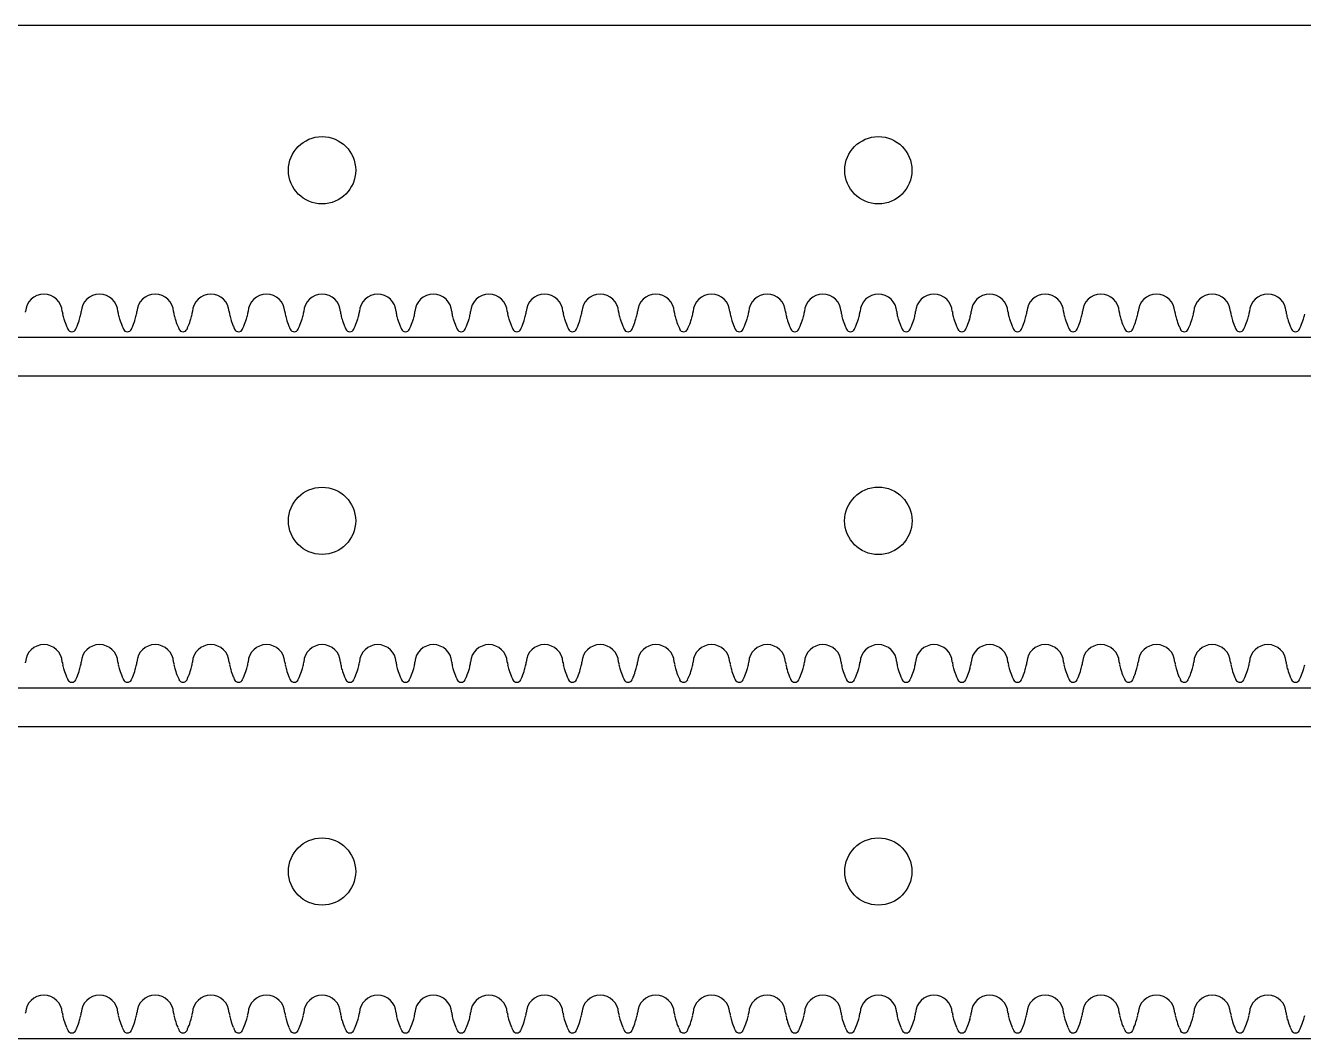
# Model space of a CAD drawing. Extents: x 0 to 800, y 0 to 400.
# Drawn here: x 568.3 to 683.2, y 214 to 305 of the extents above; entities that cross this region are included whole.
import ezdxf

# ---------------------------------------------------------------- set-up
doc = ezdxf.new("R2010")
doc.units = 0
doc.header["$MEASUREMENT"] = 0
for name, color, linetype in [('CUTOUT_5MM', 18, 'CONTINUOUS'), ('INSIDE_HOLES_5MM', 18, 'CONTINUOUS'), ('RACK_4MM', 18, 'CONTINUOUS')]:
    doc.layers.add(name, color=color, linetype=linetype)

msp = doc.modelspace()

# ---------------------------------------------------------------- linework, layer by layer
at = {"layer": 'CUTOUT_5MM'}
for p, q in [((744, 305), (46, 305)), ((46, 277), (744, 277)), ((744, 273.5), (46, 273.5)), ((46, 245.5), (744, 245.5)), ((744, 242), (46, 242)), ((46, 214), (744, 214))]:
    msp.add_line(p, q, dxfattribs=at)
at = {"layer": 'INSIDE_HOLES_5MM'}
for centre, radius in [((595, 292), 3.02), ((645, 292), 3.02), ((595, 260.5), 3.02), ((645, 260.5), 3.03), ((595, 229), 3.02), ((645, 229), 3.02)]:
    msp.add_circle(centre, radius, dxfattribs=at)
at = {"layer": 'RACK_4MM'}
for p, q in [((568.35, 279.26), (568.35, 279.31)), ((571.65, 279.31), (571.65, 279.26)), ((573.35, 279.26), (573.35, 279.31)), ((576.65, 279.31), (576.65, 279.26)), ((578.35, 279.26), (578.35, 279.31)), ((581.65, 279.31), (581.65, 279.26)), ((583.35, 279.26), (583.35, 279.31)), ((586.65, 279.31), (586.65, 279.26)), ((588.35, 279.26), (588.35, 279.31)), ((591.65, 279.31), (591.65, 279.26)), ((593.35, 279.26), (593.35, 279.31)), ((596.65, 279.31), (596.65, 279.26)), ((598.35, 279.26), (598.35, 279.31)), ((601.65, 279.31), (601.65, 279.26)), ((603.35, 279.26), (603.35, 279.31)), ((606.65, 279.31), (606.65, 279.26)), ((608.35, 279.26), (608.35, 279.31)), ((611.65, 279.31), (611.65, 279.26)), ((613.35, 279.26), (613.35, 279.31)), ((616.65, 279.31), (616.65, 279.26)), ((618.35, 279.26), (618.35, 279.31)), ((621.65, 279.31), (621.65, 279.26)), ((623.35, 279.26), (623.35, 279.31)), ((626.65, 279.31), (626.65, 279.26)), ((628.35, 279.26), (628.35, 279.31)), ((631.65, 279.31), (631.65, 279.26)), ((633.35, 279.26), (633.35, 279.31)), ((636.65, 279.31), (636.65, 279.26)), ((638.35, 279.26), (638.35, 279.31)), ((641.65, 279.31), (641.65, 279.26)), ((643.35, 279.26), (643.35, 279.31)), ((646.65, 279.31), (646.65, 279.26)), ((648.35, 279.26), (648.35, 279.31)), ((651.65, 279.31), (651.65, 279.26)), ((653.35, 279.26), (653.35, 279.31)), ((656.65, 279.31), (656.65, 279.26)), ((658.35, 279.26), (658.35, 279.31)), ((661.65, 279.31), (661.65, 279.26)), ((663.35, 279.26), (663.35, 279.31)), ((666.65, 279.31), (666.65, 279.26)), ((668.35, 279.26), (668.35, 279.31)), ((671.65, 279.31), (671.65, 279.26)), ((673.35, 279.26), (673.35, 279.31)), ((676.65, 279.31), (676.65, 279.26)), ((678.35, 279.26), (678.35, 279.31)), ((681.65, 279.31), (681.65, 279.26)), ((568.35, 247.76), (568.35, 247.81)), ((571.65, 247.81), (571.65, 247.76)), ((573.35, 247.76), (573.35, 247.81)), ((576.65, 247.81), (576.65, 247.76)), ((578.35, 247.76), (578.35, 247.81)), ((581.65, 247.81), (581.65, 247.76)), ((583.35, 247.76), (583.35, 247.81)), ((586.65, 247.81), (586.65, 247.76)), ((588.35, 247.76), (588.35, 247.81)), ((591.65, 247.81), (591.65, 247.76)), ((593.35, 247.76), (593.35, 247.81)), ((596.65, 247.81), (596.65, 247.76)), ((598.35, 247.76), (598.35, 247.81)), ((601.65, 247.81), (601.65, 247.76)), ((603.35, 247.76), (603.35, 247.81)), ((606.65, 247.81), (606.65, 247.76)), ((608.35, 247.76), (608.35, 247.81)), ((611.65, 247.81), (611.65, 247.76)), ((613.35, 247.76), (613.35, 247.81)), ((616.65, 247.81), (616.65, 247.76)), ((618.35, 247.76), (618.35, 247.81)), ((621.65, 247.81), (621.65, 247.76)), ((623.35, 247.76), (623.35, 247.81)), ((626.65, 247.81), (626.65, 247.76)), ((628.35, 247.76), (628.35, 247.81)), ((631.65, 247.81), (631.65, 247.76)), ((633.35, 247.76), (633.35, 247.81)), ((636.65, 247.81), (636.65, 247.76)), ((638.35, 247.76), (638.35, 247.81)), ((641.65, 247.81), (641.65, 247.76)), ((643.35, 247.76), (643.35, 247.81)), ((646.65, 247.81), (646.65, 247.76)), ((648.35, 247.76), (648.35, 247.81)), ((651.65, 247.81), (651.65, 247.76)), ((653.35, 247.76), (653.35, 247.81)), ((656.65, 247.81), (656.65, 247.76)), ((658.35, 247.76), (658.35, 247.81)), ((661.65, 247.81), (661.65, 247.76)), ((663.35, 247.76), (663.35, 247.81)), ((666.65, 247.81), (666.65, 247.76)), ((668.35, 247.76), (668.35, 247.81)), ((671.65, 247.81), (671.65, 247.76)), ((673.35, 247.76), (673.35, 247.81)), ((676.65, 247.81), (676.65, 247.76)), ((678.35, 247.76), (678.35, 247.81)), ((681.65, 247.81), (681.65, 247.76)), ((568.35, 216.26), (568.35, 216.31)), ((571.65, 216.31), (571.65, 216.26)), ((573.35, 216.26), (573.35, 216.31)), ((576.65, 216.31), (576.65, 216.26)), ((578.35, 216.26), (578.35, 216.31)), ((581.65, 216.31), (581.65, 216.26)), ((583.35, 216.26), (583.35, 216.31)), ((586.65, 216.31), (586.65, 216.26)), ((588.35, 216.26), (588.35, 216.31)), ((591.65, 216.31), (591.65, 216.26)), ((593.35, 216.26), (593.35, 216.31)), ((596.65, 216.31), (596.65, 216.26)), ((598.35, 216.26), (598.35, 216.31)), ((601.65, 216.31), (601.65, 216.26)), ((603.35, 216.26), (603.35, 216.31)), ((606.65, 216.31), (606.65, 216.26)), ((608.35, 216.26), (608.35, 216.31)), ((611.65, 216.31), (611.65, 216.26)), ((613.35, 216.26), (613.35, 216.31)), ((616.65, 216.31), (616.65, 216.26)), ((618.35, 216.26), (618.35, 216.31)), ((621.65, 216.31), (621.65, 216.26)), ((623.35, 216.26), (623.35, 216.31)), ((626.65, 216.31), (626.65, 216.26)), ((628.35, 216.26), (628.35, 216.31)), ((631.65, 216.31), (631.65, 216.26)), ((633.35, 216.26), (633.35, 216.31)), ((636.65, 216.31), (636.65, 216.26)), ((638.35, 216.26), (638.35, 216.31)), ((641.65, 216.31), (641.65, 216.26)), ((643.35, 216.26), (643.35, 216.31)), ((646.65, 216.31), (646.65, 216.26)), ((648.35, 216.26), (648.35, 216.31)), ((651.65, 216.31), (651.65, 216.26)), ((653.35, 216.26), (653.35, 216.31)), ((656.65, 216.31), (656.65, 216.26)), ((658.35, 216.26), (658.35, 216.31)), ((661.65, 216.31), (661.65, 216.26)), ((663.35, 216.26), (663.35, 216.31)), ((666.65, 216.31), (666.65, 216.26)), ((668.35, 216.26), (668.35, 216.31)), ((671.65, 216.31), (671.65, 216.26)), ((673.35, 216.26), (673.35, 216.31)), ((676.65, 216.31), (676.65, 216.26)), ((678.35, 216.26), (678.35, 216.31)), ((681.65, 216.31), (681.65, 216.26))]:
    msp.add_line(p, q, dxfattribs=at)
for points in [[(745, 280.88), (745, 305), (45, 305), (45, 280.88)], [(745, 249.38), (745, 273.5), (45, 273.5), (45, 249.38)], [(745, 217.88), (745, 242), (45, 242), (45, 217.88)]]:
    msp.add_lwpolyline(points, dxfattribs=at)
for centre, radius, start, end in [((570, 279.23), 1.65, 2.4997, 177.5003), ((575, 279.23), 1.65, 2.4997, 177.5003), ((580, 279.23), 1.65, 2.4997, 177.5003), ((585, 279.23), 1.65, 2.4997, 177.5003), ((590, 279.23), 1.65, 2.4997, 177.5003), ((595, 279.23), 1.65, 2.4997, 177.5003), ((600, 279.23), 1.65, 2.4997, 177.5003), ((605, 279.23), 1.65, 2.4997, 177.5003), ((610, 279.23), 1.65, 2.4997, 177.5003), ((615, 279.23), 1.65, 2.4997, 177.5003), ((620, 279.23), 1.65, 2.4997, 177.5003), ((625, 279.23), 1.65, 2.4997, 177.5003), ((630, 279.23), 1.65, 2.4997, 177.5003), ((635, 279.23), 1.65, 2.4997, 177.5003), ((640, 279.23), 1.65, 2.4997, 177.5003), ((645, 279.23), 1.65, 2.4997, 177.5003), ((650, 279.23), 1.65, 2.4997, 177.5003), ((655, 279.23), 1.65, 2.4997, 177.5003), ((660, 279.23), 1.65, 2.4997, 177.5003), ((665, 279.23), 1.65, 2.4997, 177.5003), ((670, 279.23), 1.65, 2.4997, 177.5003), ((675, 279.23), 1.65, 2.4997, 177.5003), ((680, 279.23), 1.65, 2.4997, 177.5003), ((573.88, 279.53), 2.24, 186.8377, 191.5538), ((571.54, 279.46), 1.82, 347.897, 353.7115), ((578.88, 279.53), 2.24, 186.8377, 191.5538), ((576.54, 279.46), 1.82, 347.897, 353.7115), ((583.88, 279.53), 2.24, 186.8377, 191.5538), ((581.54, 279.46), 1.82, 347.897, 353.7115), ((588.88, 279.53), 2.24, 186.8377, 191.5538), ((586.54, 279.46), 1.82, 347.897, 353.7115), ((593.88, 279.53), 2.24, 186.8377, 191.5538), ((591.54, 279.46), 1.82, 347.897, 353.7115), ((598.88, 279.53), 2.24, 186.8377, 191.5538), ((596.54, 279.46), 1.82, 347.897, 353.7115), ((603.88, 279.53), 2.24, 186.8377, 191.5538), ((601.54, 279.46), 1.82, 347.897, 353.7115), ((608.88, 279.53), 2.24, 186.8377, 191.5538), ((606.54, 279.46), 1.82, 347.897, 353.7115), ((613.88, 279.53), 2.24, 186.8377, 191.5538), ((611.54, 279.46), 1.82, 347.897, 353.7115), ((618.88, 279.53), 2.24, 186.8377, 191.5538), ((616.54, 279.46), 1.82, 347.897, 353.7115), ((623.88, 279.53), 2.24, 186.8377, 191.5538), ((621.54, 279.46), 1.82, 347.897, 353.7115), ((628.88, 279.53), 2.24, 186.8377, 191.5538), ((626.54, 279.46), 1.82, 347.897, 353.7115), ((633.88, 279.53), 2.24, 186.8377, 191.5538), ((631.54, 279.46), 1.82, 347.897, 353.7115), ((638.88, 279.53), 2.24, 186.8377, 191.5538), ((636.54, 279.46), 1.82, 347.897, 353.7115), ((643.88, 279.53), 2.24, 186.8377, 191.5538), ((641.54, 279.46), 1.82, 347.897, 353.7115), ((648.88, 279.53), 2.24, 186.8377, 191.5538), ((646.54, 279.46), 1.82, 347.897, 353.7115), ((653.88, 279.53), 2.24, 186.8377, 191.5538), ((651.54, 279.46), 1.82, 347.897, 353.7115), ((658.88, 279.53), 2.24, 186.8377, 191.5538), ((656.54, 279.46), 1.82, 347.897, 353.7115), ((663.88, 279.53), 2.24, 186.8377, 191.5538), ((661.54, 279.46), 1.82, 347.897, 353.7115), ((668.88, 279.53), 2.24, 186.8377, 191.5538), ((666.54, 279.46), 1.82, 347.897, 353.7115), ((673.88, 279.53), 2.24, 186.8377, 191.5538), ((671.54, 279.46), 1.82, 347.897, 353.7115), ((678.88, 279.53), 2.24, 186.8377, 191.5538), ((676.54, 279.46), 1.82, 347.897, 353.7115), ((683.88, 279.53), 2.24, 186.8377, 191.5538), ((576.08, 279.96), 4.49, 191.3933, 197.171), ((578.69, 280.77), 7.22, 197.1596, 202.5425), ((580.08, 281.34), 8.72, 202.5425, 204.4697), ((562.85, 282.25), 10.98, 335.7289, 337.259), ((566.78, 280.6), 6.72, 337.259, 343.0389), ((567.5, 280.32), 5.95, 343.5387, 347.897), ((581.08, 279.96), 4.49, 191.3933, 197.171), ((583.69, 280.77), 7.22, 197.1596, 202.5425), ((585.08, 281.34), 8.72, 202.5425, 204.4697), ((567.85, 282.25), 10.98, 335.7289, 337.259), ((571.78, 280.6), 6.72, 337.259, 343.0389), ((572.5, 280.32), 5.95, 343.5387, 347.897), ((586.08, 279.96), 4.49, 191.3933, 197.171), ((588.69, 280.77), 7.22, 197.1596, 202.5425), ((590.08, 281.34), 8.72, 202.5425, 204.4697), ((572.85, 282.25), 10.98, 335.7289, 337.259), ((576.78, 280.6), 6.72, 337.259, 343.0389), ((577.5, 280.32), 5.95, 343.5387, 347.897), ((591.08, 279.96), 4.49, 191.3933, 197.171), ((593.69, 280.77), 7.22, 197.1596, 202.5425), ((595.08, 281.34), 8.72, 202.5425, 204.4697), ((577.85, 282.25), 10.98, 335.7289, 337.259), ((581.78, 280.6), 6.72, 337.259, 343.0389), ((582.5, 280.32), 5.95, 343.5387, 347.897), ((596.08, 279.96), 4.49, 191.3933, 197.171), ((598.69, 280.77), 7.22, 197.1596, 202.5425), ((600.08, 281.34), 8.72, 202.5425, 204.4697), ((582.85, 282.25), 10.98, 335.7289, 337.259), ((586.78, 280.6), 6.72, 337.259, 343.0389), ((587.5, 280.32), 5.95, 343.5387, 347.897), ((601.08, 279.96), 4.49, 191.3933, 197.171), ((603.69, 280.77), 7.22, 197.1596, 202.5425), ((605.08, 281.34), 8.72, 202.5425, 204.4697), ((587.85, 282.25), 10.98, 335.7289, 337.259), ((591.78, 280.6), 6.72, 337.259, 343.0389), ((592.5, 280.32), 5.95, 343.5387, 347.897), ((606.08, 279.96), 4.49, 191.3933, 197.171), ((608.69, 280.77), 7.22, 197.1596, 202.5425), ((610.08, 281.34), 8.72, 202.5425, 204.4697), ((592.85, 282.25), 10.98, 335.7289, 337.259), ((596.78, 280.6), 6.72, 337.259, 343.0389), ((597.5, 280.32), 5.95, 343.5387, 347.897), ((611.08, 279.96), 4.49, 191.3933, 197.171), ((613.69, 280.77), 7.22, 197.1596, 202.5425), ((615.08, 281.34), 8.72, 202.5425, 204.4697), ((597.85, 282.25), 10.98, 335.7289, 337.259), ((601.78, 280.6), 6.72, 337.259, 343.0389), ((602.5, 280.32), 5.95, 343.5387, 347.897), ((616.08, 279.96), 4.49, 191.3933, 197.171), ((618.69, 280.77), 7.22, 197.1596, 202.5425), ((620.08, 281.34), 8.72, 202.5425, 204.4697), ((602.85, 282.25), 10.98, 335.7289, 337.259), ((606.78, 280.6), 6.72, 337.259, 343.0389), ((607.5, 280.32), 5.95, 343.5387, 347.897), ((621.08, 279.96), 4.49, 191.3933, 197.171), ((623.69, 280.77), 7.22, 197.1596, 202.5425), ((625.08, 281.34), 8.72, 202.5425, 204.4697), ((607.85, 282.25), 10.98, 335.7289, 337.259), ((611.78, 280.6), 6.72, 337.259, 343.0389), ((612.5, 280.32), 5.95, 343.5387, 347.897), ((626.08, 279.96), 4.49, 191.3933, 197.171), ((628.69, 280.77), 7.22, 197.1596, 202.5425), ((630.08, 281.34), 8.72, 202.5425, 204.4697), ((612.85, 282.25), 10.98, 335.7289, 337.259), ((616.78, 280.6), 6.72, 337.259, 343.0389), ((617.5, 280.32), 5.95, 343.5387, 347.897), ((631.08, 279.96), 4.49, 191.3933, 197.171), ((633.69, 280.77), 7.22, 197.1596, 202.5425), ((635.08, 281.34), 8.72, 202.5425, 204.4697), ((617.85, 282.25), 10.98, 335.7289, 337.259), ((621.78, 280.6), 6.72, 337.259, 343.0389), ((622.5, 280.32), 5.95, 343.5387, 347.897), ((636.08, 279.96), 4.49, 191.3933, 197.171), ((638.69, 280.77), 7.22, 197.1596, 202.5425), ((640.08, 281.34), 8.72, 202.5425, 204.4697), ((622.85, 282.25), 10.98, 335.7289, 337.259), ((626.78, 280.6), 6.72, 337.259, 343.0389), ((627.5, 280.32), 5.95, 343.5387, 347.897), ((641.08, 279.96), 4.49, 191.3933, 197.171), ((643.69, 280.77), 7.22, 197.1596, 202.5425), ((645.08, 281.34), 8.72, 202.5425, 204.4697), ((627.85, 282.25), 10.98, 335.7289, 337.259), ((631.78, 280.6), 6.72, 337.259, 343.0389), ((632.5, 280.32), 5.95, 343.5387, 347.897), ((646.08, 279.96), 4.49, 191.3933, 197.171), ((648.69, 280.77), 7.22, 197.1596, 202.5425), ((650.08, 281.34), 8.72, 202.5425, 204.4697), ((632.85, 282.25), 10.98, 335.7289, 337.259), ((636.78, 280.6), 6.72, 337.259, 343.0389), ((637.5, 280.32), 5.95, 343.5387, 347.897), ((651.08, 279.96), 4.49, 191.3933, 197.171), ((653.69, 280.77), 7.22, 197.1596, 202.5425), ((655.08, 281.34), 8.72, 202.5425, 204.4697), ((637.85, 282.25), 10.98, 335.7289, 337.259), ((641.78, 280.6), 6.72, 337.259, 343.0389), ((642.5, 280.32), 5.95, 343.5387, 347.897), ((656.08, 279.96), 4.49, 191.3933, 197.171), ((658.69, 280.77), 7.22, 197.1596, 202.5425), ((660.08, 281.34), 8.72, 202.5425, 204.4697), ((642.85, 282.25), 10.98, 335.7289, 337.259), ((646.78, 280.6), 6.72, 337.259, 343.0389), ((647.5, 280.32), 5.95, 343.5387, 347.897), ((661.08, 279.96), 4.49, 191.3933, 197.171), ((663.69, 280.77), 7.22, 197.1596, 202.5425), ((665.08, 281.34), 8.72, 202.5425, 204.4697), ((647.85, 282.25), 10.98, 335.7289, 337.259), ((651.78, 280.6), 6.72, 337.259, 343.0389), ((652.5, 280.32), 5.95, 343.5387, 347.897), ((666.08, 279.96), 4.49, 191.3933, 197.171), ((668.69, 280.77), 7.22, 197.1596, 202.5425), ((670.08, 281.34), 8.72, 202.5425, 204.4697), ((652.85, 282.25), 10.98, 335.7289, 337.259), ((656.78, 280.6), 6.72, 337.259, 343.0389), ((657.5, 280.32), 5.95, 343.5387, 347.897), ((671.08, 279.96), 4.49, 191.3933, 197.171), ((673.69, 280.77), 7.22, 197.1596, 202.5425), ((675.08, 281.34), 8.72, 202.5425, 204.4697), ((657.85, 282.25), 10.98, 335.7289, 337.259), ((661.78, 280.6), 6.72, 337.259, 343.0389), ((662.5, 280.32), 5.95, 343.5387, 347.897), ((676.08, 279.96), 4.49, 191.3933, 197.171), ((678.69, 280.77), 7.22, 197.1596, 202.5425), ((680.08, 281.34), 8.72, 202.5425, 204.4697), ((662.85, 282.25), 10.98, 335.7289, 337.259), ((666.78, 280.6), 6.72, 337.259, 343.0389), ((667.5, 280.32), 5.95, 343.5387, 347.897), ((681.08, 279.96), 4.49, 191.3933, 197.171), ((683.69, 280.77), 7.22, 197.1596, 202.5425), ((685.08, 281.34), 8.72, 202.5425, 204.4697), ((667.85, 282.25), 10.98, 335.7289, 337.259), ((671.78, 280.6), 6.72, 337.259, 343.0389), ((672.5, 280.32), 5.95, 343.5387, 347.897), ((686.08, 279.96), 4.49, 191.3933, 197.171), ((688.69, 280.77), 7.22, 197.1596, 202.5425), ((690.08, 281.34), 8.72, 202.5425, 204.4697), ((672.85, 282.25), 10.98, 335.7289, 337.259), ((676.78, 280.6), 6.72, 337.259, 343.0389), ((677.5, 280.32), 5.95, 343.5387, 347.897), ((572.5, 277.89), 0.396, 204.3206, 335.6794), ((577.5, 277.89), 0.396, 204.3206, 335.6794), ((582.5, 277.89), 0.396, 204.3206, 335.6794), ((587.5, 277.89), 0.396, 204.3206, 335.6794), ((592.5, 277.89), 0.396, 204.3206, 335.6794), ((597.5, 277.89), 0.396, 204.3206, 335.6794), ((602.5, 277.89), 0.396, 204.3206, 335.6794), ((607.5, 277.89), 0.396, 204.3206, 335.6794), ((612.5, 277.89), 0.396, 204.3206, 335.6794), ((617.5, 277.89), 0.396, 204.3206, 335.6794), ((622.5, 277.89), 0.396, 204.3206, 335.6794), ((627.5, 277.89), 0.396, 204.3206, 335.6794), ((632.5, 277.89), 0.396, 204.3206, 335.6794), ((637.5, 277.89), 0.396, 204.3206, 335.6794), ((642.5, 277.89), 0.396, 204.3206, 335.6794), ((647.5, 277.89), 0.396, 204.3206, 335.6794), ((652.5, 277.89), 0.396, 204.3206, 335.6794), ((657.5, 277.89), 0.396, 204.3206, 335.6794), ((662.5, 277.89), 0.396, 204.3206, 335.6794), ((667.5, 277.89), 0.396, 204.3206, 335.6794), ((672.5, 277.89), 0.396, 204.3206, 335.6794), ((677.5, 277.89), 0.396, 204.3206, 335.6794), ((682.5, 277.89), 0.396, 204.3206, 335.6794), ((570, 247.73), 1.65, 2.4997, 177.5003), ((575, 247.73), 1.65, 2.4997, 177.5003), ((580, 247.73), 1.65, 2.4997, 177.5003), ((585, 247.73), 1.65, 2.4997, 177.5003), ((590, 247.73), 1.65, 2.4997, 177.5003), ((595, 247.73), 1.65, 2.4997, 177.5003), ((600, 247.73), 1.65, 2.4997, 177.5003), ((605, 247.73), 1.65, 2.4997, 177.5003), ((610, 247.73), 1.65, 2.4997, 177.5003), ((615, 247.73), 1.65, 2.4997, 177.5003), ((620, 247.73), 1.65, 2.4997, 177.5003), ((625, 247.73), 1.65, 2.4997, 177.5003), ((630, 247.73), 1.65, 2.4997, 177.5003), ((635, 247.73), 1.65, 2.4997, 177.5003), ((640, 247.73), 1.65, 2.4997, 177.5003), ((645, 247.73), 1.65, 2.4997, 177.5003), ((650, 247.73), 1.65, 2.4997, 177.5003), ((655, 247.73), 1.65, 2.4997, 177.5003), ((660, 247.73), 1.65, 2.4997, 177.5003), ((665, 247.73), 1.65, 2.4997, 177.5003), ((670, 247.73), 1.65, 2.4997, 177.5003), ((675, 247.73), 1.65, 2.4997, 177.5003), ((680, 247.73), 1.65, 2.4997, 177.5003), ((573.88, 248.03), 2.24, 186.8377, 191.5538), ((576.08, 248.46), 4.49, 191.3933, 197.171), ((578.69, 249.27), 7.22, 197.1596, 202.5425), ((566.78, 249.1), 6.72, 337.259, 343.0389), ((567.5, 248.82), 5.95, 343.5387, 347.897), ((571.54, 247.96), 1.82, 347.897, 353.7115), ((578.88, 248.03), 2.24, 186.8377, 191.5538), ((581.08, 248.46), 4.49, 191.3933, 197.171), ((583.69, 249.27), 7.22, 197.1596, 202.5425), ((571.78, 249.1), 6.72, 337.259, 343.0389), ((572.5, 248.82), 5.95, 343.5387, 347.897), ((576.54, 247.96), 1.82, 347.897, 353.7115), ((583.88, 248.03), 2.24, 186.8377, 191.5538), ((586.08, 248.46), 4.49, 191.3933, 197.171), ((588.69, 249.27), 7.22, 197.1596, 202.5425), ((576.78, 249.1), 6.72, 337.259, 343.0389), ((577.5, 248.82), 5.95, 343.5387, 347.897), ((581.54, 247.96), 1.82, 347.897, 353.7115), ((588.88, 248.03), 2.24, 186.8377, 191.5538), ((591.08, 248.46), 4.49, 191.3933, 197.171), ((593.69, 249.27), 7.22, 197.1596, 202.5425), ((581.78, 249.1), 6.72, 337.259, 343.0389), ((582.5, 248.82), 5.95, 343.5387, 347.897), ((586.54, 247.96), 1.82, 347.897, 353.7115), ((593.88, 248.03), 2.24, 186.8377, 191.5538), ((596.08, 248.46), 4.49, 191.3933, 197.171), ((598.69, 249.27), 7.22, 197.1596, 202.5425), ((586.78, 249.1), 6.72, 337.259, 343.0389), ((587.5, 248.82), 5.95, 343.5387, 347.897), ((591.54, 247.96), 1.82, 347.897, 353.7115), ((598.88, 248.03), 2.24, 186.8377, 191.5538), ((601.08, 248.46), 4.49, 191.3933, 197.171), ((603.69, 249.27), 7.22, 197.1596, 202.5425), ((591.78, 249.1), 6.72, 337.259, 343.0389), ((592.5, 248.82), 5.95, 343.5387, 347.897), ((596.54, 247.96), 1.82, 347.897, 353.7115), ((603.88, 248.03), 2.24, 186.8377, 191.5538), ((606.08, 248.46), 4.49, 191.3933, 197.171), ((608.69, 249.27), 7.22, 197.1596, 202.5425), ((596.78, 249.1), 6.72, 337.259, 343.0389), ((597.5, 248.82), 5.95, 343.5387, 347.897), ((601.54, 247.96), 1.82, 347.897, 353.7115), ((608.88, 248.03), 2.24, 186.8377, 191.5538), ((611.08, 248.46), 4.49, 191.3933, 197.171), ((613.69, 249.27), 7.22, 197.1596, 202.5425), ((601.78, 249.1), 6.72, 337.259, 343.0389), ((602.5, 248.82), 5.95, 343.5387, 347.897), ((606.54, 247.96), 1.82, 347.897, 353.7115), ((613.88, 248.03), 2.24, 186.8377, 191.5538), ((616.08, 248.46), 4.49, 191.3933, 197.171), ((618.69, 249.27), 7.22, 197.1596, 202.5425), ((606.78, 249.1), 6.72, 337.259, 343.0389), ((607.5, 248.82), 5.95, 343.5387, 347.897), ((611.54, 247.96), 1.82, 347.897, 353.7115), ((618.88, 248.03), 2.24, 186.8377, 191.5538), ((621.08, 248.46), 4.49, 191.3933, 197.171), ((623.69, 249.27), 7.22, 197.1596, 202.5425), ((611.78, 249.1), 6.72, 337.259, 343.0389), ((612.5, 248.82), 5.95, 343.5387, 347.897), ((616.54, 247.96), 1.82, 347.897, 353.7115), ((623.88, 248.03), 2.24, 186.8377, 191.5538), ((626.08, 248.46), 4.49, 191.3933, 197.171), ((628.69, 249.27), 7.22, 197.1596, 202.5425), ((616.78, 249.1), 6.72, 337.259, 343.0389), ((617.5, 248.82), 5.95, 343.5387, 347.897), ((621.54, 247.96), 1.82, 347.897, 353.7115), ((628.88, 248.03), 2.24, 186.8377, 191.5538), ((631.08, 248.46), 4.49, 191.3933, 197.171), ((633.69, 249.27), 7.22, 197.1596, 202.5425), ((621.78, 249.1), 6.72, 337.259, 343.0389), ((622.5, 248.82), 5.95, 343.5387, 347.897), ((626.54, 247.96), 1.82, 347.897, 353.7115), ((633.88, 248.03), 2.24, 186.8377, 191.5538), ((636.08, 248.46), 4.49, 191.3933, 197.171), ((638.69, 249.27), 7.22, 197.1596, 202.5425), ((626.78, 249.1), 6.72, 337.259, 343.0389), ((627.5, 248.82), 5.95, 343.5387, 347.897), ((631.54, 247.96), 1.82, 347.897, 353.7115), ((638.88, 248.03), 2.24, 186.8377, 191.5538), ((641.08, 248.46), 4.49, 191.3933, 197.171), ((643.69, 249.27), 7.22, 197.1596, 202.5425), ((631.78, 249.1), 6.72, 337.259, 343.0389), ((632.5, 248.82), 5.95, 343.5387, 347.897), ((636.54, 247.96), 1.82, 347.897, 353.7115), ((643.88, 248.03), 2.24, 186.8377, 191.5538), ((646.08, 248.46), 4.49, 191.3933, 197.171), ((648.69, 249.27), 7.22, 197.1596, 202.5425), ((636.78, 249.1), 6.72, 337.259, 343.0389), ((637.5, 248.82), 5.95, 343.5387, 347.897), ((641.54, 247.96), 1.82, 347.897, 353.7115), ((648.88, 248.03), 2.24, 186.8377, 191.5538), ((651.08, 248.46), 4.49, 191.3933, 197.171), ((653.69, 249.27), 7.22, 197.1596, 202.5425), ((641.78, 249.1), 6.72, 337.259, 343.0389), ((642.5, 248.82), 5.95, 343.5387, 347.897), ((646.54, 247.96), 1.82, 347.897, 353.7115), ((653.88, 248.03), 2.24, 186.8377, 191.5538), ((656.08, 248.46), 4.49, 191.3933, 197.171), ((658.69, 249.27), 7.22, 197.1596, 202.5425), ((646.78, 249.1), 6.72, 337.259, 343.0389), ((647.5, 248.82), 5.95, 343.5387, 347.897), ((651.54, 247.96), 1.82, 347.897, 353.7115), ((658.88, 248.03), 2.24, 186.8377, 191.5538), ((661.08, 248.46), 4.49, 191.3933, 197.171), ((663.69, 249.27), 7.22, 197.1596, 202.5425), ((651.78, 249.1), 6.72, 337.259, 343.0389), ((652.5, 248.82), 5.95, 343.5387, 347.897), ((656.54, 247.96), 1.82, 347.897, 353.7115), ((663.88, 248.03), 2.24, 186.8377, 191.5538), ((666.08, 248.46), 4.49, 191.3933, 197.171), ((668.69, 249.27), 7.22, 197.1596, 202.5425), ((656.78, 249.1), 6.72, 337.259, 343.0389), ((657.5, 248.82), 5.95, 343.5387, 347.897), ((661.54, 247.96), 1.82, 347.897, 353.7115), ((668.88, 248.03), 2.24, 186.8377, 191.5538), ((671.08, 248.46), 4.49, 191.3933, 197.171), ((673.69, 249.27), 7.22, 197.1596, 202.5425), ((661.78, 249.1), 6.72, 337.259, 343.0389), ((662.5, 248.82), 5.95, 343.5387, 347.897), ((666.54, 247.96), 1.82, 347.897, 353.7115), ((673.88, 248.03), 2.24, 186.8377, 191.5538), ((676.08, 248.46), 4.49, 191.3933, 197.171), ((678.69, 249.27), 7.22, 197.1596, 202.5425), ((666.78, 249.1), 6.72, 337.259, 343.0389), ((667.5, 248.82), 5.95, 343.5387, 347.897), ((671.54, 247.96), 1.82, 347.897, 353.7115), ((678.88, 248.03), 2.24, 186.8377, 191.5538), ((681.08, 248.46), 4.49, 191.3933, 197.171), ((683.69, 249.27), 7.22, 197.1596, 202.5425), ((671.78, 249.1), 6.72, 337.259, 343.0389), ((672.5, 248.82), 5.95, 343.5387, 347.897), ((676.54, 247.96), 1.82, 347.897, 353.7115), ((683.88, 248.03), 2.24, 186.8377, 191.5538), ((686.08, 248.46), 4.49, 191.3933, 197.171), ((688.69, 249.27), 7.22, 197.1596, 202.5425), ((676.78, 249.1), 6.72, 337.259, 343.0389), ((677.5, 248.82), 5.95, 343.5387, 347.897), ((580.08, 249.84), 8.72, 202.5425, 204.4697), ((572.5, 246.39), 0.396, 204.3206, 335.6794), ((562.85, 250.75), 10.98, 335.7289, 337.259), ((585.08, 249.84), 8.72, 202.5425, 204.4697), ((577.5, 246.39), 0.396, 204.3206, 335.6794), ((567.85, 250.75), 10.98, 335.7289, 337.259), ((590.08, 249.84), 8.72, 202.5425, 204.4697), ((582.5, 246.39), 0.396, 204.3206, 335.6794), ((572.85, 250.75), 10.98, 335.7289, 337.259), ((595.08, 249.84), 8.72, 202.5425, 204.4697), ((587.5, 246.39), 0.396, 204.3206, 335.6794), ((577.85, 250.75), 10.98, 335.7289, 337.259), ((600.08, 249.84), 8.72, 202.5425, 204.4697), ((592.5, 246.39), 0.396, 204.3206, 335.6794), ((582.85, 250.75), 10.98, 335.7289, 337.259), ((605.08, 249.84), 8.72, 202.5425, 204.4697), ((597.5, 246.39), 0.396, 204.3206, 335.6794), ((587.85, 250.75), 10.98, 335.7289, 337.259), ((610.08, 249.84), 8.72, 202.5425, 204.4697), ((602.5, 246.39), 0.396, 204.3206, 335.6794), ((592.85, 250.75), 10.98, 335.7289, 337.259), ((615.08, 249.84), 8.72, 202.5425, 204.4697), ((607.5, 246.39), 0.396, 204.3206, 335.6794), ((597.85, 250.75), 10.98, 335.7289, 337.259), ((620.08, 249.84), 8.72, 202.5425, 204.4697), ((612.5, 246.39), 0.396, 204.3206, 335.6794), ((602.85, 250.75), 10.98, 335.7289, 337.259), ((625.08, 249.84), 8.72, 202.5425, 204.4697), ((617.5, 246.39), 0.396, 204.3206, 335.6794), ((607.85, 250.75), 10.98, 335.7289, 337.259), ((630.08, 249.84), 8.72, 202.5425, 204.4697), ((622.5, 246.39), 0.396, 204.3206, 335.6794), ((612.85, 250.75), 10.98, 335.7289, 337.259), ((635.08, 249.84), 8.72, 202.5425, 204.4697), ((627.5, 246.39), 0.396, 204.3206, 335.6794), ((617.85, 250.75), 10.98, 335.7289, 337.259), ((640.08, 249.84), 8.72, 202.5425, 204.4697), ((632.5, 246.39), 0.396, 204.3206, 335.6794), ((622.85, 250.75), 10.98, 335.7289, 337.259), ((645.08, 249.84), 8.72, 202.5425, 204.4697), ((637.5, 246.39), 0.396, 204.3206, 335.6794), ((627.85, 250.75), 10.98, 335.7289, 337.259), ((650.08, 249.84), 8.72, 202.5425, 204.4697), ((642.5, 246.39), 0.396, 204.3206, 335.6794), ((632.85, 250.75), 10.98, 335.7289, 337.259), ((655.08, 249.84), 8.72, 202.5425, 204.4697), ((647.5, 246.39), 0.396, 204.3206, 335.6794), ((637.85, 250.75), 10.98, 335.7289, 337.259), ((660.08, 249.84), 8.72, 202.5425, 204.4697), ((652.5, 246.39), 0.396, 204.3206, 335.6794), ((642.85, 250.75), 10.98, 335.7289, 337.259), ((665.08, 249.84), 8.72, 202.5425, 204.4697), ((657.5, 246.39), 0.396, 204.3206, 335.6794), ((647.85, 250.75), 10.98, 335.7289, 337.259), ((670.08, 249.84), 8.72, 202.5425, 204.4697), ((662.5, 246.39), 0.396, 204.3206, 335.6794), ((652.85, 250.75), 10.98, 335.7289, 337.259), ((675.08, 249.84), 8.72, 202.5425, 204.4697), ((667.5, 246.39), 0.396, 204.3206, 335.6794), ((657.85, 250.75), 10.98, 335.7289, 337.259), ((680.08, 249.84), 8.72, 202.5425, 204.4697), ((672.5, 246.39), 0.396, 204.3206, 335.6794), ((662.85, 250.75), 10.98, 335.7289, 337.259), ((685.08, 249.84), 8.72, 202.5425, 204.4697), ((677.5, 246.39), 0.396, 204.3206, 335.6794), ((667.85, 250.75), 10.98, 335.7289, 337.259), ((690.08, 249.84), 8.72, 202.5425, 204.4697), ((682.5, 246.39), 0.396, 204.3206, 335.6794), ((672.85, 250.75), 10.98, 335.7289, 337.259), ((570, 216.23), 1.65, 2.4997, 177.5003), ((575, 216.23), 1.65, 2.4997, 177.5003), ((580, 216.23), 1.65, 2.4997, 177.5003), ((585, 216.23), 1.65, 2.4997, 177.5003), ((590, 216.23), 1.65, 2.4997, 177.5003), ((595, 216.23), 1.65, 2.4997, 177.5003), ((600, 216.23), 1.65, 2.4997, 177.5003), ((605, 216.23), 1.65, 2.4997, 177.5003), ((610, 216.23), 1.65, 2.4997, 177.5003), ((615, 216.23), 1.65, 2.4997, 177.5003), ((620, 216.23), 1.65, 2.4997, 177.5003), ((625, 216.23), 1.65, 2.4997, 177.5003), ((630, 216.23), 1.65, 2.4997, 177.5003), ((635, 216.23), 1.65, 2.4997, 177.5003), ((640, 216.23), 1.65, 2.4997, 177.5003), ((645, 216.23), 1.65, 2.4997, 177.5003), ((650, 216.23), 1.65, 2.4997, 177.5003), ((655, 216.23), 1.65, 2.4997, 177.5003), ((660, 216.23), 1.65, 2.4997, 177.5003), ((665, 216.23), 1.65, 2.4997, 177.5003), ((670, 216.23), 1.65, 2.4997, 177.5003), ((675, 216.23), 1.65, 2.4997, 177.5003), ((680, 216.23), 1.65, 2.4997, 177.5003), ((573.88, 216.53), 2.24, 186.8377, 191.5538), ((576.08, 216.96), 4.49, 191.3933, 197.171), ((567.5, 217.32), 5.95, 343.5387, 347.897), ((571.54, 216.46), 1.82, 347.897, 353.7115), ((578.88, 216.53), 2.24, 186.8377, 191.5538), ((581.08, 216.96), 4.49, 191.3933, 197.171), ((572.5, 217.32), 5.95, 343.5387, 347.897), ((576.54, 216.46), 1.82, 347.897, 353.7115), ((583.88, 216.53), 2.24, 186.8377, 191.5538), ((586.08, 216.96), 4.49, 191.3933, 197.171), ((577.5, 217.32), 5.95, 343.5387, 347.897), ((581.54, 216.46), 1.82, 347.897, 353.7115), ((588.88, 216.53), 2.24, 186.8377, 191.5538), ((591.08, 216.96), 4.49, 191.3933, 197.171), ((582.5, 217.32), 5.95, 343.5387, 347.897), ((586.54, 216.46), 1.82, 347.897, 353.7115), ((593.88, 216.53), 2.24, 186.8377, 191.5538), ((596.08, 216.96), 4.49, 191.3933, 197.171), ((587.5, 217.32), 5.95, 343.5387, 347.897), ((591.54, 216.46), 1.82, 347.897, 353.7115), ((598.88, 216.53), 2.24, 186.8377, 191.5538), ((601.08, 216.96), 4.49, 191.3933, 197.171), ((592.5, 217.32), 5.95, 343.5387, 347.897), ((596.54, 216.46), 1.82, 347.897, 353.7115), ((603.88, 216.53), 2.24, 186.8377, 191.5538), ((606.08, 216.96), 4.49, 191.3933, 197.171), ((597.5, 217.32), 5.95, 343.5387, 347.897), ((601.54, 216.46), 1.82, 347.897, 353.7115), ((608.88, 216.53), 2.24, 186.8377, 191.5538), ((611.08, 216.96), 4.49, 191.3933, 197.171), ((602.5, 217.32), 5.95, 343.5387, 347.897), ((606.54, 216.46), 1.82, 347.897, 353.7115), ((613.88, 216.53), 2.24, 186.8377, 191.5538), ((616.08, 216.96), 4.49, 191.3933, 197.171), ((607.5, 217.32), 5.95, 343.5387, 347.897), ((611.54, 216.46), 1.82, 347.897, 353.7115), ((618.88, 216.53), 2.24, 186.8377, 191.5538), ((621.08, 216.96), 4.49, 191.3933, 197.171), ((612.5, 217.32), 5.95, 343.5387, 347.897), ((616.54, 216.46), 1.82, 347.897, 353.7115), ((623.88, 216.53), 2.24, 186.8377, 191.5538), ((626.08, 216.96), 4.49, 191.3933, 197.171), ((617.5, 217.32), 5.95, 343.5387, 347.897), ((621.54, 216.46), 1.82, 347.897, 353.7115), ((628.88, 216.53), 2.24, 186.8377, 191.5538), ((631.08, 216.96), 4.49, 191.3933, 197.171), ((622.5, 217.32), 5.95, 343.5387, 347.897), ((626.54, 216.46), 1.82, 347.897, 353.7115), ((633.88, 216.53), 2.24, 186.8377, 191.5538), ((636.08, 216.96), 4.49, 191.3933, 197.171), ((627.5, 217.32), 5.95, 343.5387, 347.897), ((631.54, 216.46), 1.82, 347.897, 353.7115), ((638.88, 216.53), 2.24, 186.8377, 191.5538), ((641.08, 216.96), 4.49, 191.3933, 197.171), ((632.5, 217.32), 5.95, 343.5387, 347.897), ((636.54, 216.46), 1.82, 347.897, 353.7115), ((643.88, 216.53), 2.24, 186.8377, 191.5538), ((646.08, 216.96), 4.49, 191.3933, 197.171), ((637.5, 217.32), 5.95, 343.5387, 347.897), ((641.54, 216.46), 1.82, 347.897, 353.7115), ((648.88, 216.53), 2.24, 186.8377, 191.5538), ((651.08, 216.96), 4.49, 191.3933, 197.171), ((642.5, 217.32), 5.95, 343.5387, 347.897), ((646.54, 216.46), 1.82, 347.897, 353.7115), ((653.88, 216.53), 2.24, 186.8377, 191.5538), ((656.08, 216.96), 4.49, 191.3933, 197.171), ((647.5, 217.32), 5.95, 343.5387, 347.897), ((651.54, 216.46), 1.82, 347.897, 353.7115), ((658.88, 216.53), 2.24, 186.8377, 191.5538), ((661.08, 216.96), 4.49, 191.3933, 197.171), ((652.5, 217.32), 5.95, 343.5387, 347.897), ((656.54, 216.46), 1.82, 347.897, 353.7115), ((663.88, 216.53), 2.24, 186.8377, 191.5538), ((666.08, 216.96), 4.49, 191.3933, 197.171), ((657.5, 217.32), 5.95, 343.5387, 347.897), ((661.54, 216.46), 1.82, 347.897, 353.7115), ((668.88, 216.53), 2.24, 186.8377, 191.5538), ((671.08, 216.96), 4.49, 191.3933, 197.171), ((662.5, 217.32), 5.95, 343.5387, 347.897), ((666.54, 216.46), 1.82, 347.897, 353.7115), ((673.88, 216.53), 2.24, 186.8377, 191.5538), ((676.08, 216.96), 4.49, 191.3933, 197.171), ((667.5, 217.32), 5.95, 343.5387, 347.897), ((671.54, 216.46), 1.82, 347.897, 353.7115), ((678.88, 216.53), 2.24, 186.8377, 191.5538), ((681.08, 216.96), 4.49, 191.3933, 197.171), ((672.5, 217.32), 5.95, 343.5387, 347.897), ((676.54, 216.46), 1.82, 347.897, 353.7115), ((683.88, 216.53), 2.24, 186.8377, 191.5538), ((686.08, 216.96), 4.49, 191.3933, 197.171), ((677.5, 217.32), 5.95, 343.5387, 347.897), ((578.69, 217.77), 7.22, 197.1596, 202.5425), ((580.08, 218.34), 8.72, 202.5425, 204.4697), ((562.85, 219.25), 10.98, 335.7289, 337.259), ((566.78, 217.6), 6.72, 337.259, 343.0389), ((583.69, 217.77), 7.22, 197.1596, 202.5425), ((585.08, 218.34), 8.72, 202.5425, 204.4697), ((567.85, 219.25), 10.98, 335.7289, 337.259), ((571.78, 217.6), 6.72, 337.259, 343.0389), ((588.69, 217.77), 7.22, 197.1596, 202.5425), ((590.08, 218.34), 8.72, 202.5425, 204.4697), ((572.85, 219.25), 10.98, 335.7289, 337.259), ((576.78, 217.6), 6.72, 337.259, 343.0389), ((593.69, 217.77), 7.22, 197.1596, 202.5425), ((595.08, 218.34), 8.72, 202.5425, 204.4697), ((577.85, 219.25), 10.98, 335.7289, 337.259), ((581.78, 217.6), 6.72, 337.259, 343.0389), ((598.69, 217.77), 7.22, 197.1596, 202.5425), ((600.08, 218.34), 8.72, 202.5425, 204.4697), ((582.85, 219.25), 10.98, 335.7289, 337.259), ((586.78, 217.6), 6.72, 337.259, 343.0389), ((603.69, 217.77), 7.22, 197.1596, 202.5425), ((605.08, 218.34), 8.72, 202.5425, 204.4697), ((587.85, 219.25), 10.98, 335.7289, 337.259), ((591.78, 217.6), 6.72, 337.259, 343.0389), ((608.69, 217.77), 7.22, 197.1596, 202.5425), ((610.08, 218.34), 8.72, 202.5425, 204.4697), ((592.85, 219.25), 10.98, 335.7289, 337.259), ((596.78, 217.6), 6.72, 337.259, 343.0389), ((613.69, 217.77), 7.22, 197.1596, 202.5425), ((615.08, 218.34), 8.72, 202.5425, 204.4697), ((597.85, 219.25), 10.98, 335.7289, 337.259), ((601.78, 217.6), 6.72, 337.259, 343.0389), ((618.69, 217.77), 7.22, 197.1596, 202.5425), ((620.08, 218.34), 8.72, 202.5425, 204.4697), ((602.85, 219.25), 10.98, 335.7289, 337.259), ((606.78, 217.6), 6.72, 337.259, 343.0389), ((623.69, 217.77), 7.22, 197.1596, 202.5425), ((625.08, 218.34), 8.72, 202.5425, 204.4697), ((607.85, 219.25), 10.98, 335.7289, 337.259), ((611.78, 217.6), 6.72, 337.259, 343.0389), ((628.69, 217.77), 7.22, 197.1596, 202.5425), ((630.08, 218.34), 8.72, 202.5425, 204.4697), ((612.85, 219.25), 10.98, 335.7289, 337.259), ((616.78, 217.6), 6.72, 337.259, 343.0389), ((633.69, 217.77), 7.22, 197.1596, 202.5425), ((635.08, 218.34), 8.72, 202.5425, 204.4697), ((617.85, 219.25), 10.98, 335.7289, 337.259), ((621.78, 217.6), 6.72, 337.259, 343.0389), ((638.69, 217.77), 7.22, 197.1596, 202.5425), ((640.08, 218.34), 8.72, 202.5425, 204.4697), ((622.85, 219.25), 10.98, 335.7289, 337.259), ((626.78, 217.6), 6.72, 337.259, 343.0389), ((643.69, 217.77), 7.22, 197.1596, 202.5425), ((645.08, 218.34), 8.72, 202.5425, 204.4697), ((627.85, 219.25), 10.98, 335.7289, 337.259), ((631.78, 217.6), 6.72, 337.259, 343.0389), ((648.69, 217.77), 7.22, 197.1596, 202.5425), ((650.08, 218.34), 8.72, 202.5425, 204.4697), ((632.85, 219.25), 10.98, 335.7289, 337.259), ((636.78, 217.6), 6.72, 337.259, 343.0389), ((653.69, 217.77), 7.22, 197.1596, 202.5425), ((655.08, 218.34), 8.72, 202.5425, 204.4697), ((637.85, 219.25), 10.98, 335.7289, 337.259), ((641.78, 217.6), 6.72, 337.259, 343.0389), ((658.69, 217.77), 7.22, 197.1596, 202.5425), ((660.08, 218.34), 8.72, 202.5425, 204.4697), ((642.85, 219.25), 10.98, 335.7289, 337.259), ((646.78, 217.6), 6.72, 337.259, 343.0389), ((663.69, 217.77), 7.22, 197.1596, 202.5425), ((665.08, 218.34), 8.72, 202.5425, 204.4697), ((647.85, 219.25), 10.98, 335.7289, 337.259), ((651.78, 217.6), 6.72, 337.259, 343.0389), ((668.69, 217.77), 7.22, 197.1596, 202.5425), ((670.08, 218.34), 8.72, 202.5425, 204.4697), ((652.85, 219.25), 10.98, 335.7289, 337.259), ((656.78, 217.6), 6.72, 337.259, 343.0389), ((673.69, 217.77), 7.22, 197.1596, 202.5425), ((675.08, 218.34), 8.72, 202.5425, 204.4697), ((657.85, 219.25), 10.98, 335.7289, 337.259), ((661.78, 217.6), 6.72, 337.259, 343.0389), ((678.69, 217.77), 7.22, 197.1596, 202.5425), ((680.08, 218.34), 8.72, 202.5425, 204.4697), ((662.85, 219.25), 10.98, 335.7289, 337.259), ((666.78, 217.6), 6.72, 337.259, 343.0389), ((683.69, 217.77), 7.22, 197.1596, 202.5425), ((685.08, 218.34), 8.72, 202.5425, 204.4697), ((667.85, 219.25), 10.98, 335.7289, 337.259), ((671.78, 217.6), 6.72, 337.259, 343.0389), ((688.69, 217.77), 7.22, 197.1596, 202.5425), ((690.08, 218.34), 8.72, 202.5425, 204.4697), ((672.85, 219.25), 10.98, 335.7289, 337.259), ((676.78, 217.6), 6.72, 337.259, 343.0389), ((572.5, 214.89), 0.396, 204.3206, 335.6794), ((577.5, 214.89), 0.396, 204.3206, 335.6794), ((582.5, 214.89), 0.396, 204.3206, 335.6794), ((587.5, 214.89), 0.396, 204.3206, 335.6794), ((592.5, 214.89), 0.396, 204.3206, 335.6794), ((597.5, 214.89), 0.396, 204.3206, 335.6794), ((602.5, 214.89), 0.396, 204.3206, 335.6794), ((607.5, 214.89), 0.396, 204.3206, 335.6794), ((612.5, 214.89), 0.396, 204.3206, 335.6794), ((617.5, 214.89), 0.396, 204.3206, 335.6794), ((622.5, 214.89), 0.396, 204.3206, 335.6794), ((627.5, 214.89), 0.396, 204.3206, 335.6794), ((632.5, 214.89), 0.396, 204.3206, 335.6794), ((637.5, 214.89), 0.396, 204.3206, 335.6794), ((642.5, 214.89), 0.396, 204.3206, 335.6794), ((647.5, 214.89), 0.396, 204.3206, 335.6794), ((652.5, 214.89), 0.396, 204.3206, 335.6794), ((657.5, 214.89), 0.396, 204.3206, 335.6794), ((662.5, 214.89), 0.396, 204.3206, 335.6794), ((667.5, 214.89), 0.396, 204.3206, 335.6794), ((672.5, 214.89), 0.396, 204.3206, 335.6794), ((677.5, 214.89), 0.396, 204.3206, 335.6794), ((682.5, 214.89), 0.396, 204.3206, 335.6794)]:
    msp.add_arc(centre, radius, start, end, dxfattribs=at)

doc.saveas('drawing.dxf')
